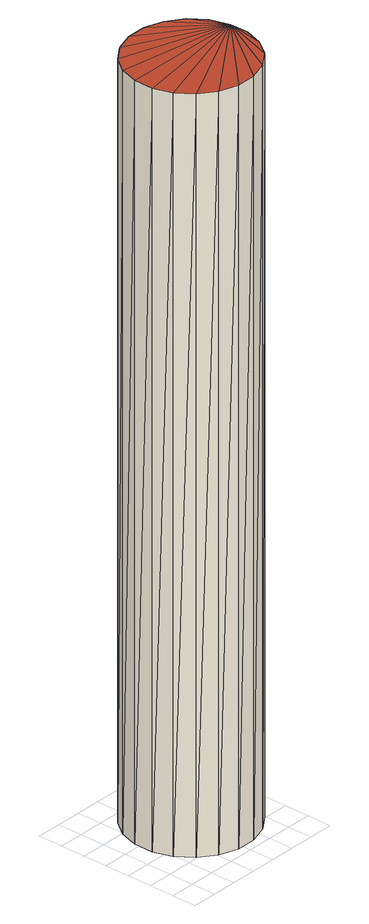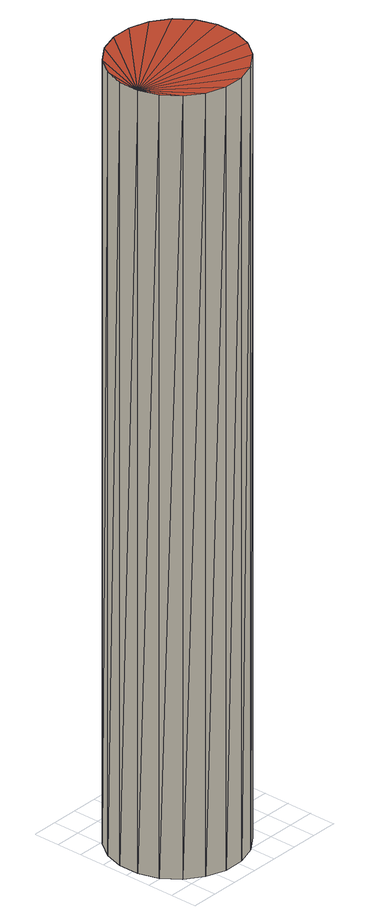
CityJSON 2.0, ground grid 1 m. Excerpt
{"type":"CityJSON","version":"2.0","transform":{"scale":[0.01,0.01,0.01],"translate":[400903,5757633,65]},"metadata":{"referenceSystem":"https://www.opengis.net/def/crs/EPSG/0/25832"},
"CityObjects":{
"building1":{"type":"Building","attributes":{"Geometrietyp2DReferenz":"1000","Gemeindeschluessel":"05515000","function":"51002_1251","roofType":"9999","measuredHeight":30.2},"geometry":[{"type":"Solid","lod":"2","boundaries":[[[[0,1,2]],[[1,3,2]],[[4,5,0]],[[5,1,0]],[[6,7,4]],[[7,5,4]],[[8,9,6]],[[9,7,6]],[[10,11,8]],[[11,9,8]],[[12,13,10]],[[13,11,10]],[[14,15,12]],[[15,13,12]],[[16,17,14]],[[17,15,14]],[[18,19,16]],[[19,17,16]],[[20,21,18]],[[21,19,18]],[[22,23,20]],[[23,21,20]],[[24,25,22]],[[25,23,22]],[[26,27,24]],[[27,25,24]],[[28,29,26]],[[29,27,26]],[[30,31,28]],[[31,29,28]],[[32,33,30]],[[33,31,30]],[[34,35,32]],[[35,33,32]],[[36,37,34]],[[37,35,34]],[[38,39,36]],[[39,37,36]],[[2,3,38]],[[3,39,38]],[[3,1,39]],[[1,5,39]],[[5,7,39]],[[7,9,39]],[[9,11,39]],[[11,13,39]],[[13,15,39]],[[15,17,39]],[[17,19,39]],[[19,21,39]],[[21,23,39]],[[23,25,39]],[[25,27,39]],[[27,29,39]],[[29,31,39]],[[31,33,39]],[[33,35,39]],[[35,37,39]],[[0,2,4]],[[2,38,4]],[[38,36,4]],[[30,28,4]],[[36,34,4]],[[34,32,4]],[[32,30,4]],[[28,26,4]],[[26,24,4]],[[24,22,4]],[[22,20,4]],[[20,18,4]],[[18,16,4]],[[16,14,4]],[[14,12,4]],[[12,10,4]],[[10,8,4]],[[8,6,4]]]],"semantics":{"surfaces":[{"type":"WallSurface"},{"type":"GroundSurface"},{"type":"RoofSurface"}],"values":[[0,0,0,0,0,0,0,0,0,0,0,0,0,0,0,0,0,0,0,0,0,0,0,0,0,0,0,0,0,0,0,0,0,0,0,0,0,0,0,0,1,1,1,1,1,1,1,1,1,1,1,1,1,1,1,1,1,1,2,2,2,2,2,2,2,2,2,2,2,2,2,2,2,2,2,2]]}}]}
},
"vertices":[
[544,395,3064],[544,395,44],[498,458,3064],[498,458,44],[568,321,3064],[568,321,44],[568,242,3064],[568,242,44],[544,168,3064],[544,168,44],[498,105,3064],[498,105,44],[435,59,3064],[435,59,44],[360,35,3064],[360,35,44],[282,35,3064],[282,35,44],[208,59,3064],[208,59,44],[144,105,3064],[144,105,44],[98,168,3064],[98,168,44],[74,242,3064],[74,242,44],[74,321,3064],[74,321,44],[98,395,3064],[98,395,44],[144,458,3064],[144,458,44],[208,504,3064],[208,504,44],[282,528,3064],[282,528,44],[360,528,3064],[360,528,44],[435,504,3064],[435,504,44]
]}
